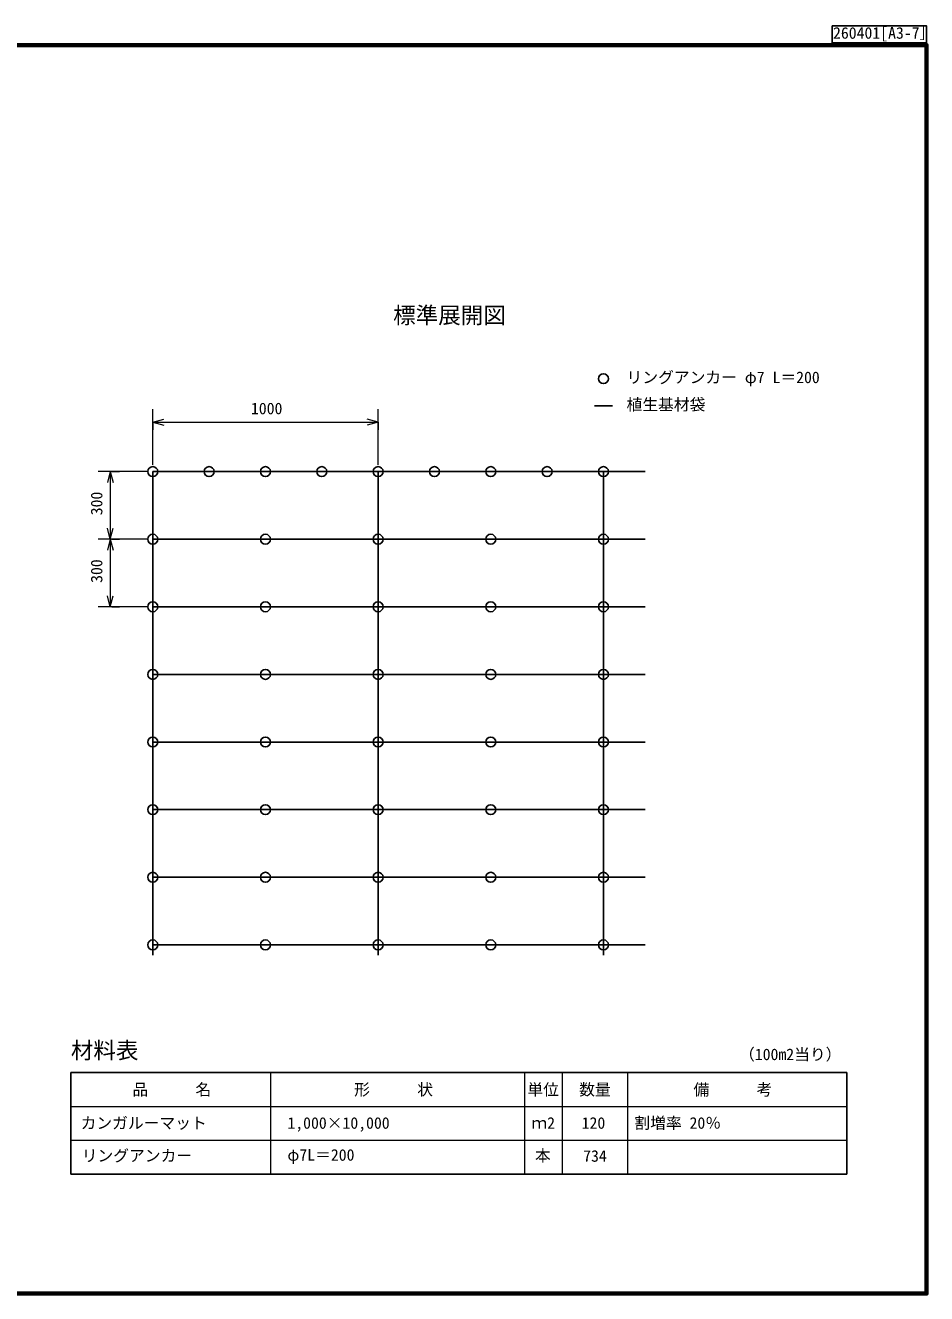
# Model space of a CAD drawing. Units: millimetres, scale not verified. Extents: x 200 to 8200, y 200 to 5828.
# Drawn here: x 4200 to 8200, y 200 to 5828 of the extents above; entities that cross this region are included whole.
import ezdxf
from ezdxf.enums import TextEntityAlignment as Align

# ---------------------------------------------------------------- set-up
doc = ezdxf.new("R2010")
doc.units = ezdxf.units.MM
doc.header["$LTSCALE"] = 20
for name, color, linetype, lineweight in [('C-DOC', 3, 'Continuous', 25), ('C-MTR-FRAM', 5, 'Continuous', 25), ('C-MTR-LINE', 5, 'Continuous', 13), ('C-STR', 7, 'Continuous', 25), ('C-STR-DIM', 1, 'Continuous', 13), ('C-TTL', 2, 'Continuous', 70), ('C-TTL-TXT', 3, 'Continuous', 25)]:
    doc.layers.add(name, color=color, linetype=linetype, lineweight=lineweight)
doc.layers.add('C-MTR-TXT', color=5, linetype='Continuous')
doc.styles.add('ＭＳ ゴシック', font='')
doc.styles.get('ＭＳ ゴシック').set_extended_font_data('MS Gothic')

msp = doc.modelspace()

# ---------------------------------------------------------------- linework, layer by layer
at = {"layer": 'C-DOC'}
msp.add_line((7780, 5750), (7780, 5825), dxfattribs=at)
msp.add_lwpolyline([(7780, 5750), (8200, 5750), (8200, 5825), (7780, 5825)], dxfattribs=at)
at = {"layer": 'C-MTR-FRAM'}
for p, q in [((4401.9, 1180.66), (7845.48, 1180.66)), ((4401.9, 1180.66), (4401.9, 730.66)), ((7845.48, 1180.66), (7845.48, 730.66)), ((4401.9, 730.66), (7845.48, 730.66))]:
    msp.add_line(p, q, dxfattribs=at)
at = {"layer": 'C-MTR-LINE'}
for p, q in [((5287.57, 1180.66), (5287.57, 730.66)), ((6414.68, 1180.66), (6414.68, 730.66)), ((6582.87, 1180.66), (6582.87, 730.66)), ((6872.87, 1180.66), (6872.87, 730.66)), ((4401.9, 1030.66), (7845.48, 1030.66)), ((4401.9, 881.07), (7845.48, 881.07)), ((6582.87, 731.07), (6582.87, 730.66)), ((7515.6, 731.07), (7515.6, 730.66))]:
    msp.add_line(p, q, dxfattribs=at)
at = {"layer": 'C-STR', "color": 3}
for p, q in [((4765.58, 3847.64), (6951.26, 3847.64)), ((4765.58, 3547.64), (6951.26, 3547.64)), ((4765.58, 3247.64), (6951.26, 3247.64)), ((4765.58, 2947.64), (6951.26, 2947.64)), ((4765.58, 2647.64), (6951.26, 2647.64)), ((4765.58, 2347.64), (6951.26, 2347.64)), ((4765.58, 2047.64), (6951.26, 2047.64)), ((4765.58, 1747.64), (6951.26, 1747.64))]:
    msp.add_line(p, q, dxfattribs=at)
at = {"layer": 'C-STR'}
for p, q in [((4765.58, 1702.28), (4765.58, 3847.64)), ((5765.58, 1702.28), (5765.58, 3847.64)), ((6765.58, 1702.28), (6765.58, 3847.64))]:
    msp.add_line(p, q, dxfattribs=at)
for centre in [(4765.58, 3847.64), (5015.58, 3847.64), (5265.58, 3847.64), (5515.58, 3847.64), (5765.58, 3847.64), (6015.58, 3847.64), (6265.58, 3847.64), (6515.58, 3847.64), (6765.58, 3847.64), (4765.58, 3547.64), (5265.58, 3547.64), (5765.58, 3547.64), (6265.58, 3547.64), (6765.58, 3547.64), (4765.58, 3247.64), (5265.58, 3247.64), (5765.58, 3247.64), (6265.58, 3247.64), (6765.58, 3247.64), (4765.58, 2947.64), (5265.58, 2947.64), (5765.58, 2947.64), (6265.58, 2947.64), (6765.58, 2947.64), (4765.58, 2647.64), (5265.58, 2647.64), (5765.58, 2647.64), (6265.58, 2647.64), (6765.58, 2647.64), (4765.58, 2347.64), (5265.58, 2347.64), (5765.58, 2347.64), (6265.58, 2347.64), (6765.58, 2347.64), (4765.58, 2047.64), (5265.58, 2047.64), (5765.58, 2047.64), (6265.58, 2047.64), (6765.58, 2047.64), (4765.58, 1747.64), (5265.58, 1747.64), (5765.58, 1747.64), (6265.58, 1747.64), (6765.58, 1747.64)]:
    msp.add_circle(centre, 22, dxfattribs=at)
at = {"layer": 'C-STR-DIM'}
for p, q in [((4765.58, 3877.64), (4765.58, 4124.35)), ((5765.58, 3877.64), (5765.58, 4124.35)), ((4765.58, 4066.64), (4813.87, 4079.58)), ((4765.58, 4066.64), (4765.58, 4032.35)), ((4765.58, 4066.64), (4813.87, 4053.69)), ((4765.58, 4066.64), (5765.58, 4066.64)), ((5765.58, 4066.64), (5717.28, 4079.58)), ((5765.58, 4066.64), (5717.28, 4053.69)), ((5765.58, 4066.64), (5765.58, 4032.35)), ((4743.71, 3847.64), (4523.71, 3847.64)), ((4577.1, 3847.64), (4564.16, 3799.34)), ((4577.1, 3847.64), (4590.04, 3799.34)), ((4577.1, 3847.64), (4577.1, 3547.64)), ((4583.71, 3847.64), (4617.1, 3847.64)), ((4743.71, 3547.64), (4523.71, 3547.64)), ((4577.1, 3547.64), (4564.16, 3595.93)), ((4577.1, 3547.64), (4564.16, 3499.34)), ((4577.1, 3547.64), (4590.04, 3595.93)), ((4577.1, 3547.64), (4590.04, 3499.34)), ((4577.1, 3547.64), (4577.1, 3247.64)), ((4583.71, 3547.64), (4617.1, 3547.64)), ((4577.1, 3247.64), (4564.16, 3295.93)), ((4577.1, 3247.64), (4590.04, 3295.93)), ((4743.71, 3247.64), (4523.71, 3247.64)), ((4583.71, 3247.64), (4617.1, 3247.64))]:
    msp.add_line(p, q, dxfattribs=at)
at = {"layer": 'C-TTL'}
msp.add_lwpolyline([(200, 200), (8200, 200), (8200, 5740), (200, 5740)], close=True, dxfattribs=at)
at = {"layer": 'C-TTL-TXT'}
msp.add_line((6725.58, 4139.35), (6805.58, 4139.35), dxfattribs=at)
at = {"layer": 'C-TTL-TXT', "color": 7}
msp.add_circle((6765.58, 4259.8), 22, dxfattribs=at)

# ---------------------------------------------------------------- texts
at = {"layer": 'C-DOC', "color": 2, "style": 'ＭＳ ゴシック'}
msp.add_text('260401[A3-7］', height=51.32, dxfattribs=at).set_placement((7784.58, 5753), align=Align.BOTTOM_LEFT)
at = {"layer": 'C-MTR-TXT', "style": 'ＭＳ ゴシック'}
for s, p in [('（100m2当り）', (7367.38, 1220.66)), ('\u3000品\u3000\u3000\u3000名\u3000', (4605.02, 1064.43)), ('形\u3000\u3000\u3000状\u3000', (5659.21, 1064.43)), ('単位', (6428.07, 1064.43)), ('数量', (6657.83, 1064.43)), ('\u3000備\u3000\u3000\u3000考\u3000', (7095.04, 1064.43)), ('リングアンカー', (4449.94, 771.07)), ('本', (6461.84, 771.99)), ('φ7L＝200', (5363, 774.41)), ('734', (6675.71, 769.85))]:
    msp.add_text(s, height=51.32, dxfattribs=at).set_placement(p, align=Align.BOTTOM_LEFT)
for s, p in [('カンガルーマット', (4445.12, 957.28)), ('1,000×10,000', (5363, 957.28)), ('ｍ2', (6445.87, 957.28)), ('120', (6668.92, 957.28)), ('割増率 20％', (6902.87, 957.28))]:
    msp.add_text(s, height=51.32, dxfattribs=at).set_placement(p, align=Align.MIDDLE_LEFT)
at = {"layer": 'C-STR-DIM', "color": 7, "style": 'ＭＳ ゴシック'}
for s, p in [('リングアンカー φ7 L＝200', (6868.08, 4224.8)), ('植生基材袋', (6868.08, 4104.35)), ('1000', (5201.25, 4086.64))]:
    msp.add_text(s, height=51.32, dxfattribs=at).set_placement(p, align=Align.BOTTOM_LEFT)
for p in [(4557.1, 3653.71), (4557.1, 3353.71)]:
    msp.add_text('300', height=51.32, rotation=90, dxfattribs=at).set_placement(p, align=Align.BOTTOM_LEFT)
at = {"layer": 'C-TTL-TXT', "color": 7, "style": 'ＭＳ ゴシック'}
msp.add_text('標準展開図', height=73.31, dxfattribs=at).set_placement((5832.46, 4482.86), align=Align.BOTTOM_LEFT)
at = {"layer": 'C-TTL-TXT', "color": 5, "style": 'ＭＳ ゴシック'}
msp.add_text('材料表', height=73.31, dxfattribs=at).set_placement((4401.9, 1220.66), align=Align.BOTTOM_LEFT)

doc.saveas('drawing.dxf')
